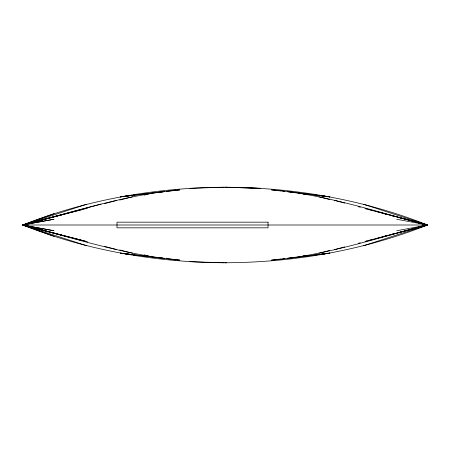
<?xml version="1.0" encoding="UTF-8"?>
<svg xmlns="http://www.w3.org/2000/svg" width="450" height="450" viewBox="0 0 450 450"><rect width="100%" height="100%" fill="white"/><g stroke="black" fill="none" stroke-linecap="round" stroke-linejoin="round"><path stroke-width="0.67" d="M54.096 236.357L22.798 225C86.715 199.659 155.481 187.644 224.134 187.239L225.264 187.239C294.221 187.537 363.296 199.564 427.5 225C363.296 250.436 294.221 262.463 225.264 262.761L224.134 262.761C155.453 262.367 86.681 250.312 22.731 225L54.096 213.643M86.726 204.232L22.826 225L30.814 227.593L22.798 225M363.538 245.768L427.5 225L363.538 204.232M166.494 191.458L179.758 189.911C126.039 194.484 74.587 211.899 22.601 225C74.587 238.101 126.039 255.516 179.758 260.089L166.494 258.542M101.064 204.097L22.567 225L70.74 237.555M277.093 259.459L271.541 260.123C324.894 255.673 375.952 238.275 427.5 225L422.758 223.763L427.5 225L422.769 226.249L427.5 225C375.952 211.725 324.894 194.327 271.541 189.877L277.093 190.541M334.507 249.598L344.689 246.904M358.267 243.315L360.304 242.775M365.051 241.521L367.088 240.981M368.449 240.621L373.877 239.186M375.233 238.826L427.5 225L375.233 211.174M365.749 241.206L427.5 225L422.769 223.751M70.723 212.445L22.601 225L85.343 241.189L22.534 225L85.343 208.811M72.096 212.096L77.501 210.679M78.868 210.324L80.893 209.796M85.646 208.558L87.666 208.029M104.619 203.608L116.814 200.424M318.831 253.277L329.698 250.447M384.711 236.132L386.752 235.603M391.506 234.366L393.542 233.837M398.295 232.599L427.5 225L365.749 208.794M422.758 226.237L427.5 225L398.295 217.401M50.479 217.851L22.629 225L50.479 232.149M51.812 217.502L57.262 216.107M58.596 215.758L61.312 215.061M119.672 200.064L132.564 196.751M303.081 255.909L305.123 255.403M413.224 228.549L427.5 225L424.125 224.139L427.5 225L418.613 227.126M36.928 221.496L22.663 225L36.928 228.504M38.396 221.141L42.362 220.157M144.214 195.126L148.309 194.119M291.437 257.563L287.331 258.542L329.861 253.159L304.869 256.146M86.726 245.768L22.697 225L30.206 223.217M31.573 222.896L34.307 222.249M160.639 192.302L164.053 191.492L120.403 196.841L132.126 195.289M396.748 230.743L427.5 225L413.224 221.451M22.534 225L53.961 219.263L22.5 225L53.961 230.737L22.534 225L427.5 225L418.613 222.874M133.509 195.109L134.888 194.923M318.184 254.672L319.556 254.498M320.934 254.317L322.993 254.053M324.366 253.873L329.861 253.159L324.338 253.834M125.978 196.155L120.403 196.841L149.732 193.416M127.367 195.981L129.459 195.722M130.854 195.553L132.244 195.379M320.884 254.256L322.959 254.002M278.483 259.296L281.261 258.964M282.651 258.795L284.732 258.548M287.511 258.216L288.894 258.053M290.981 257.805L292.371 257.636M294.452 257.389L296.533 257.141M297.923 256.972L300.004 256.725M301.393 256.556L303.48 256.309M151.127 193.252L153.225 193.011M154.62 192.847L157.416 192.521M158.811 192.358L160.903 192.111M162.304 191.947L164.396 191.706M174.094 190.153L175.461 190.013M226.367 262.716L225.135 262.761L226.749 262.721M224.134 187.239L189.866 188.314M189.866 261.686L224.134 262.761M174.094 259.847L175.461 259.988M149.732 256.584L120.403 253.159L132.126 254.711M151.127 256.748L153.225 256.989M154.62 257.153L157.416 257.479M158.811 257.642L160.903 257.889M162.304 258.053L164.396 258.294M278.483 190.704L281.261 191.036M282.651 191.205L284.732 191.453M287.511 191.784L288.894 191.947M290.981 192.195L292.371 192.364M294.452 192.611L296.533 192.859M297.923 193.028L300.004 193.275M301.393 193.444L303.48 193.691M304.869 193.854L329.861 196.841L324.366 196.127M320.884 195.744L322.959 195.998M324.338 196.166L329.861 196.841L287.331 191.458L291.437 192.437M125.978 253.845L120.403 253.159L164.053 258.508L160.639 257.698M127.367 254.019L129.459 254.278M130.854 254.447L132.244 254.621M318.184 195.328L319.556 195.502M320.934 195.683L322.993 195.947M133.509 254.891L134.888 255.077M396.748 219.257L427.5 225L424.125 224.201M22.697 225L30.206 226.783M31.573 227.104L34.307 227.751M38.396 228.859L42.362 229.843M144.214 254.874L148.309 255.881M303.081 194.091L305.123 194.597M51.812 232.498L57.262 233.893M58.596 234.242L61.312 234.939M119.672 249.936L132.564 253.249M318.831 196.723L329.698 199.553M384.711 213.868L386.752 214.397M391.506 215.634L393.542 216.163M72.079 237.904L77.513 239.321M78.857 239.676L80.904 240.204M85.635 241.442L87.677 241.971M104.614 246.392L116.814 249.576M334.507 200.402L344.689 203.096M358.267 206.685L360.304 207.225M365.051 208.479L367.088 209.019M368.449 209.379L373.877 210.814M268.048 222.171L117 222.171L117 227.829L268.048 227.829L268.048 222.171M226.749 187.279L225.135 187.239L260.398 188.314L226.749 187.279"/></g></svg>
